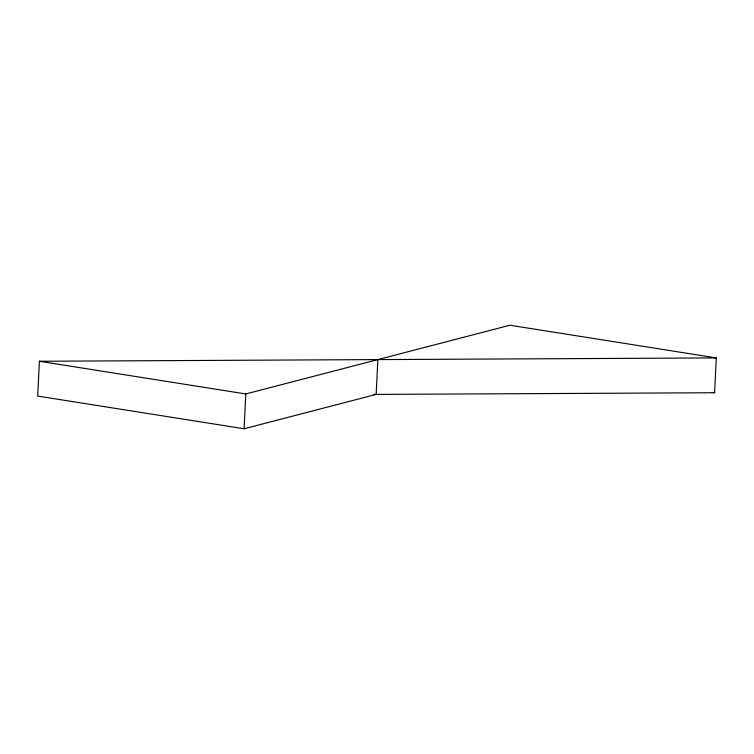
<?xml version="1.0" encoding="UTF-8"?>
<svg xmlns="http://www.w3.org/2000/svg" width="754" height="754" viewBox="0 0 754 754"><rect width="100%" height="100%" fill="white"/><g stroke="black" fill="none" stroke-linecap="round" stroke-linejoin="round"><path stroke-width="1.13" d="M373.796 394.417L714.594 392.74L716.3 357.924L39.406 361.26L37.7 396.076L244.089 428.772L376.152 394.408L377.848 359.592M244.089 428.772L245.795 393.956L509.911 325.228L716.3 357.924M712.276 392.372L714.594 392.74M39.406 361.26L245.795 393.956"/></g></svg>
